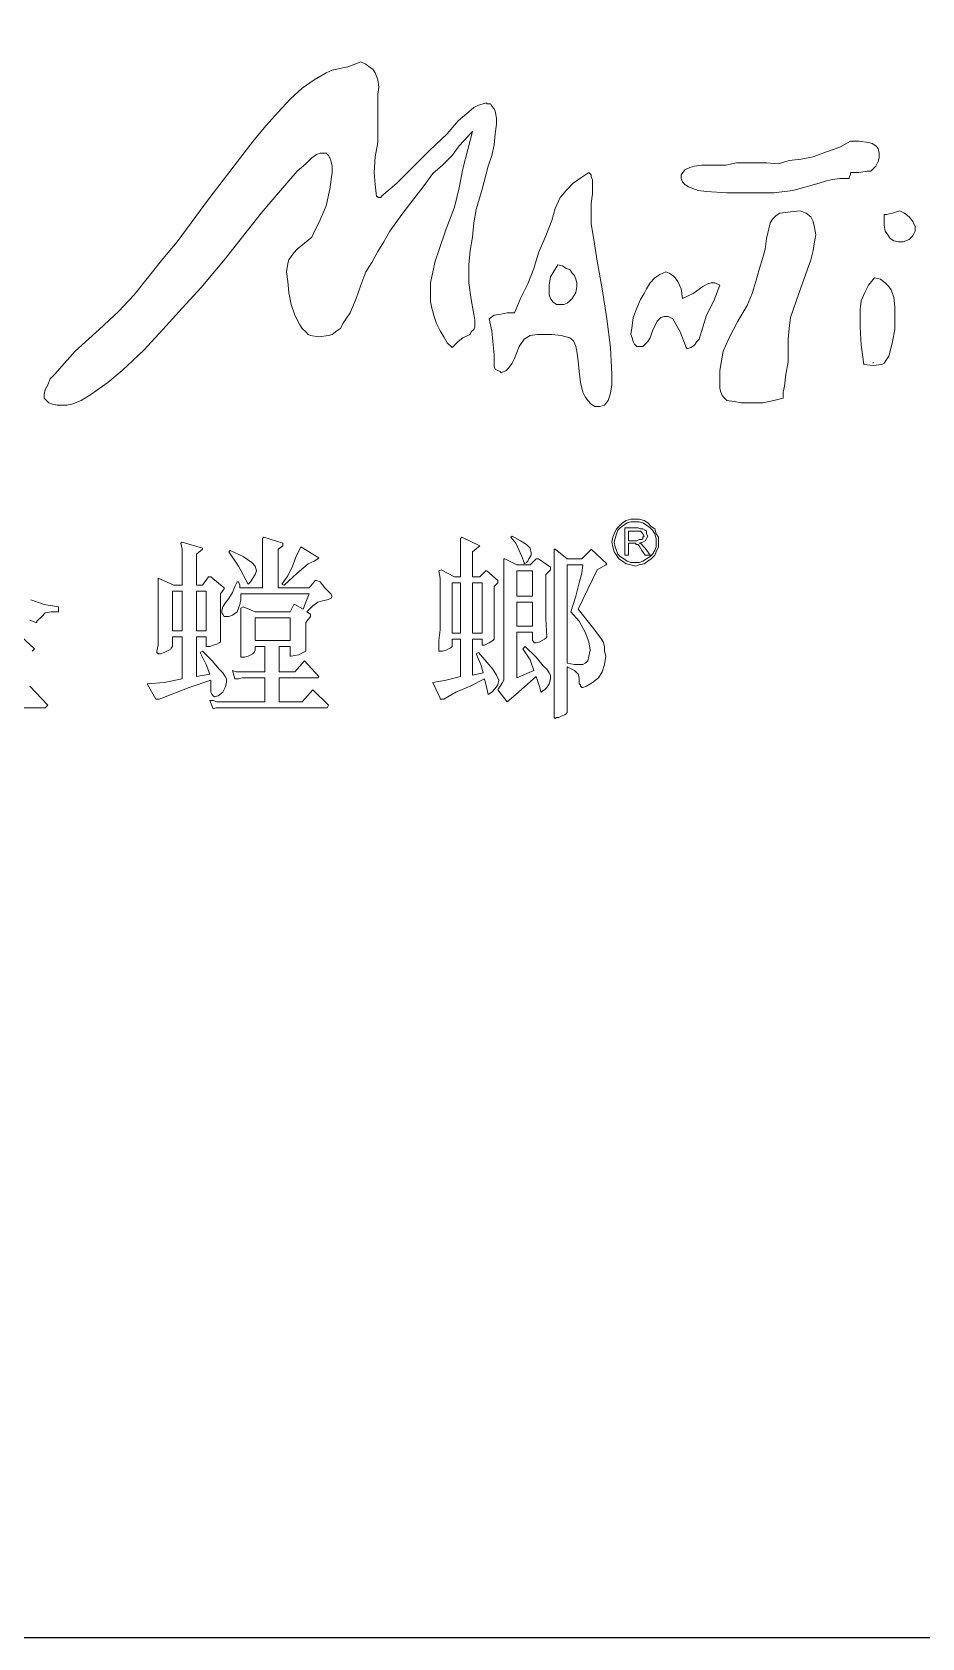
# Paper-space layout '布局1' of a CAD drawing. Header units: millimetres. Extents: x 36 to 2614, y 255 to 718.
# Drawn here: x 223.9 to 252.1, y 277.3 to 328.1 of the extents above; entities that cross this region are included whole.
import ezdxf

# ---------------------------------------------------------------- set-up
doc = ezdxf.new("R2010")
doc.units = ezdxf.units.MM
doc.layers.get('DEFPOINTS').update_dxf_attribs({"color": 250})
doc.layers.add('W-文字', color=35, linetype='Continuous')

psp = doc.layouts.new('布局1')

# ---------------------------------------------------------------- linework, layer by layer
at = {"layer": 'DEFPOINTS', "color": 251, "ltscale": 0.01}
psp.add_lwpolyline([(57.129, 697.263), (651.129, 697.263), (651.129, 277.263), (57.129, 277.263)], close=True, dxfattribs=at)
at = {"layer": 'W-文字', "color": 7, "lineweight": 0}
for points in [[(234.318, 327.198), (234.471, 327.122), (234.585, 327.045), (234.699, 326.969), (234.775, 326.855), (234.851, 326.627), (234.889, 326.399), (234.851, 326.171), (234.851, 325.942), (234.851, 325.638), (234.851, 325.296), (234.851, 324.954), (234.851, 324.649), (234.775, 324.193), (234.737, 323.698), (234.775, 323.318), (234.813, 322.938), (234.851, 322.938), (234.851, 322.9), (234.889, 322.9), (234.965, 322.9), (234.965, 322.9), (234.965, 322.938), (235.459, 323.356), (235.916, 323.812), (236.486, 324.383), (237.057, 324.915), (237.399, 325.334), (237.818, 325.676), (237.894, 325.752), (238.046, 325.828), (238.198, 325.866), (238.312, 325.904), (238.312, 325.904), (238.312, 325.866), (238.426, 325.866), (238.464, 325.79), (238.54, 325.714), (238.578, 325.638), (238.616, 325.41), (238.616, 325.22), (238.578, 324.915), (238.54, 324.573), (238.464, 324.231), (238.35, 323.889), (238.16, 323.166), (237.97, 322.519), (237.894, 322.101), (237.856, 321.644), (237.78, 321.226), (237.742, 320.77), (237.742, 320.199), (237.818, 319.667), (237.856, 319.438), (237.894, 319.21), (237.932, 319.02), (237.932, 318.792), (237.894, 318.716), (237.818, 318.64), (237.78, 318.564), (237.704, 318.526), (237.551, 318.45), (237.399, 318.335), (237.285, 318.221), (237.209, 318.145), (237.057, 318.297), (236.943, 318.488), (236.829, 318.678), (236.715, 318.906), (236.639, 319.134), (236.562, 319.4), (236.524, 319.591), (236.524, 319.819), (236.524, 320.199), (236.601, 320.541), (236.677, 320.884), (236.791, 321.226), (237.019, 321.911), (237.285, 322.595), (237.437, 323.204), (237.551, 323.812), (237.704, 324.421), (237.856, 324.992), (237.78, 324.915), (237.704, 324.839), (237.437, 324.535), (237.209, 324.231), (236.905, 323.927), (236.601, 323.66), (236.296, 323.242), (235.992, 322.862), (235.612, 322.367), (235.231, 321.835), (235.041, 321.492), (234.851, 321.188), (234.661, 320.846), (234.471, 320.541), (234.318, 320.123), (234.166, 319.705), (233.976, 319.248), (233.748, 318.906), (233.672, 318.754), (233.558, 318.678), (233.406, 318.564), (233.291, 318.526), (232.987, 318.488), (232.721, 318.526), (232.645, 318.564), (232.569, 318.64), (232.455, 318.754), (232.379, 318.868), (232.226, 319.172), (232.112, 319.514), (232.036, 319.895), (231.998, 320.237), (231.96, 320.541), (231.998, 320.808), (232.036, 320.922), (232.112, 321.036), (232.188, 321.15), (232.303, 321.264), (232.531, 321.454), (232.759, 321.644), (232.873, 321.873), (232.987, 322.101), (233.101, 322.367), (233.215, 322.633), (233.329, 323.166), (233.406, 323.698), (233.406, 323.889), (233.368, 324.079), (233.329, 324.155), (233.291, 324.231), (233.215, 324.307), (233.139, 324.307), (233.101, 324.307), (233.025, 324.307), (232.911, 324.269), (232.759, 324.155), (232.569, 323.965), (232.303, 323.736), (231.77, 323.128), (231.161, 322.405), (230.02, 320.96), (229.26, 320.047), (228.651, 319.4), (228.043, 318.716), (227.434, 318.069), (226.749, 317.423), (226.293, 317.042), (225.76, 316.662), (225.456, 316.472), (225.152, 316.358), (225, 316.32), (224.848, 316.32), (224.695, 316.32), (224.543, 316.358), (224.429, 316.396), (224.353, 316.472), (224.277, 316.548), (224.277, 316.662), (224.315, 316.814), (224.391, 316.966), (224.467, 317.156), (224.619, 317.308), (224.924, 317.651), (225.266, 318.031), (226.027, 318.716), (226.635, 319.286), (227.13, 319.819), (227.586, 320.389), (228.043, 320.96), (228.499, 321.492), (229.526, 322.9), (230.933, 324.725), (231.314, 325.182), (231.694, 325.6), (232.074, 326.019), (232.455, 326.361), (232.835, 326.627), (233.215, 326.855), (233.406, 326.931), (233.558, 326.969), (233.748, 327.007), (233.9, 327.045), (234.128, 327.122), (234.318, 327.198), (234.318, 327.198)], [(249.837, 324.687), (250.103, 324.687), (250.407, 324.649), (250.521, 324.611), (250.636, 324.535), (250.712, 324.459), (250.75, 324.307), (250.75, 324.155), (250.712, 324.041), (250.636, 323.889), (250.559, 323.812), (250.483, 323.736), (250.369, 323.736), (250.103, 323.698), (249.837, 323.698), (249.837, 323.622), (249.799, 323.546), (249.799, 323.508), (249.723, 323.508), (249.494, 323.508), (249.266, 323.47), (249.076, 323.432), (248.848, 323.356), (248.429, 323.242), (248.011, 323.128), (247.403, 323.052), (246.642, 323.052), (245.919, 323.052), (245.273, 323.09), (245.006, 323.128), (244.702, 323.242), (244.588, 323.318), (244.512, 323.394), (244.474, 323.508), (244.474, 323.622), (244.588, 323.774), (244.74, 323.851), (244.892, 323.889), (245.12, 323.927), (245.539, 323.927), (245.881, 323.927), (246.223, 324.003), (246.68, 324.003), (247.174, 324.003), (247.555, 323.965), (247.897, 324.079), (248.277, 324.117), (248.658, 324.193), (249.076, 324.345), (249.494, 324.497), (249.837, 324.687), (249.837, 324.687)], [(241.545, 323.698), (241.621, 323.622), (241.621, 323.546), (241.659, 323.47), (241.659, 323.356), (241.659, 323.014), (241.621, 322.709), (241.621, 322.367), (241.621, 322.063), (241.697, 321.568), (241.811, 320.884), (241.963, 320.009), (242.116, 319.058), (242.23, 318.145), (242.268, 317.308), (242.268, 316.966), (242.23, 316.7), (242.154, 316.472), (242.04, 316.32), (241.887, 316.281), (241.735, 316.281), (241.621, 316.358), (241.507, 316.472), (241.431, 316.586), (241.355, 316.738), (241.279, 317.042), (241.241, 317.385), (241.203, 317.727), (241.165, 318.031), (241.127, 318.183), (241.089, 318.297), (241.051, 318.373), (240.937, 318.45), (240.67, 318.526), (240.366, 318.564), (240.138, 318.564), (239.91, 318.564), (239.681, 318.526), (239.491, 318.411), (239.339, 318.183), (239.187, 317.803), (239.111, 317.651), (238.997, 317.499), (238.921, 317.423), (238.769, 317.346), (238.73, 317.385), (238.654, 317.423), (238.578, 317.461), (238.54, 317.537), (238.54, 317.917), (238.502, 318.335), (238.464, 318.678), (238.388, 319.058), (238.54, 319.172), (238.769, 319.21), (238.959, 319.248), (239.187, 319.248), (239.377, 319.705), (239.605, 320.161), (239.795, 320.656), (239.948, 321.15), (240.176, 321.682), (240.366, 322.177), (240.48, 322.557), (240.632, 322.9), (240.822, 323.128), (241.051, 323.356), (241.317, 323.546), (241.545, 323.698), (241.545, 323.698)], [(248.239, 322.481), (248.429, 322.405), (248.582, 322.291), (248.658, 322.139), (248.696, 321.949), (248.734, 321.721), (248.696, 321.492), (248.658, 321.226), (248.582, 320.922), (248.201, 319.857), (247.935, 319.096), (247.897, 318.754), (247.859, 318.411), (247.859, 318.069), (247.859, 317.689), (247.783, 317.308), (247.745, 316.928), (247.707, 316.738), (247.707, 316.548), (247.403, 316.472), (247.06, 316.396), (246.718, 316.396), (246.376, 316.396), (246.147, 316.434), (245.919, 316.472), (245.843, 316.548), (245.767, 316.624), (245.729, 316.738), (245.691, 316.852), (245.691, 317.118), (245.691, 317.423), (245.805, 318.031), (245.995, 318.45), (246.261, 318.982), (246.566, 319.476), (246.718, 319.857), (246.832, 320.237), (246.946, 320.618), (247.06, 320.998), (247.098, 321.15), (247.136, 321.264), (247.174, 321.606), (247.25, 321.911), (247.288, 322.101), (247.364, 322.215), (247.479, 322.329), (247.593, 322.405), (247.935, 322.443), (248.239, 322.481), (248.239, 322.481)], [(251.396, 322.481), (251.548, 322.405), (251.7, 322.291), (251.815, 322.139), (251.891, 321.987), (251.891, 321.835), (251.815, 321.682), (251.7, 321.568), (251.51, 321.492), (251.358, 321.492), (251.206, 321.53), (251.092, 321.606), (251.016, 321.721), (250.94, 321.835), (250.902, 322.025), (250.902, 322.177), (250.902, 322.329), (250.902, 322.367), (250.978, 322.367), (251.168, 322.405), (251.396, 322.481), (251.396, 322.481)], [(240.556, 320.77), (240.442, 320.579), (240.328, 320.389), (240.29, 320.123), (240.29, 319.819), (240.328, 319.705), (240.404, 319.591), (240.518, 319.514), (240.67, 319.514), (240.746, 319.514), (240.86, 319.553), (240.937, 319.629), (241.013, 319.705), (241.127, 319.895), (241.165, 320.085), (241.165, 320.199), (241.127, 320.313), (241.089, 320.427), (241.013, 320.503), (240.937, 320.618), (240.822, 320.656), (240.708, 320.732), (240.556, 320.77), (240.556, 320.77)], [(243.979, 320.541), (244.093, 320.503), (244.208, 320.427), (244.284, 320.351), (244.36, 320.237), (244.474, 320.009), (244.512, 319.705), (244.854, 319.857), (245.158, 320.085), (245.311, 320.161), (245.425, 320.199), (245.539, 320.199), (245.691, 320.123), (245.501, 319.629), (245.273, 319.172), (245.158, 318.792), (245.044, 318.411), (244.968, 318.335), (244.892, 318.221), (244.778, 318.145), (244.664, 318.107), (244.626, 318.145), (244.626, 318.145), (244.436, 318.64), (244.208, 319.058), (244.055, 319.134), (243.941, 319.134), (243.827, 319.096), (243.713, 318.982), (243.561, 318.678), (243.485, 318.45), (243.409, 318.335), (243.295, 318.221), (243.257, 318.183), (243.181, 318.183), (243.105, 318.183), (243.066, 318.183), (242.99, 318.259), (242.952, 318.335), (242.914, 318.45), (242.876, 318.564), (242.914, 318.83), (242.952, 319.096), (243.066, 319.4), (243.181, 319.667), (243.295, 319.857), (243.371, 320.009), (243.485, 320.199), (243.637, 320.351), (243.789, 320.465), (243.979, 320.541), (243.979, 320.541)], [(250.597, 320.351), (250.788, 320.313), (250.94, 320.199), (251.054, 320.085), (251.13, 319.971), (251.206, 319.743), (251.244, 319.438), (251.244, 319.096), (251.244, 318.716), (251.168, 318.335), (251.092, 318.031), (251.054, 317.879), (250.978, 317.765), (250.902, 317.651), (250.826, 317.613), (250.559, 317.575), (250.255, 317.613), (250.217, 317.917), (250.179, 318.221), (250.141, 318.792), (250.141, 319.362), (250.179, 319.629), (250.293, 319.895), (250.407, 320.123), (250.597, 320.351), (250.597, 320.351)], [(250.559, 317.689), (250.559, 317.689), (250.559, 317.651), (250.559, 317.689), (250.559, 317.689), (250.559, 317.689)], [(243.028, 312.706), (243.143, 312.706), (243.295, 312.668), (243.409, 312.592), (243.523, 312.478), (243.637, 312.402), (243.675, 312.25), (243.751, 312.136), (243.751, 311.984), (243.751, 311.831), (243.675, 311.679), (243.637, 311.565), (243.523, 311.451), (243.409, 311.375), (243.295, 311.299), (243.143, 311.261), (243.028, 311.223), (242.876, 311.261), (242.724, 311.299), (242.61, 311.375), (242.496, 311.451), (242.42, 311.565), (242.344, 311.679), (242.306, 311.831), (242.268, 311.984), (242.306, 312.136), (242.344, 312.25), (242.42, 312.402), (242.496, 312.478), (242.61, 312.592), (242.724, 312.668), (242.876, 312.706), (243.028, 312.706), (243.028, 312.706)], [(243.028, 312.63), (243.143, 312.63), (243.257, 312.592), (243.371, 312.516), (243.485, 312.44), (243.561, 312.364), (243.637, 312.25), (243.675, 312.098), (243.675, 311.984), (243.675, 311.831), (243.637, 311.717), (243.561, 311.603), (243.485, 311.527), (243.371, 311.451), (243.257, 311.375), (243.143, 311.337), (243.028, 311.337), (242.876, 311.337), (242.762, 311.375), (242.648, 311.451), (242.534, 311.527), (242.458, 311.603), (242.42, 311.717), (242.382, 311.831), (242.344, 311.984), (242.382, 312.098), (242.42, 312.25), (242.458, 312.364), (242.534, 312.44), (242.648, 312.516), (242.762, 312.592), (242.876, 312.63), (243.028, 312.63), (243.028, 312.63)], [(242.686, 311.565), (242.686, 312.44), (243.105, 312.44), (243.181, 312.402), (243.257, 312.402), (243.333, 312.364), (243.371, 312.326), (243.371, 312.25), (243.409, 312.174), (243.371, 312.098), (243.333, 312.022), (243.257, 311.984), (243.143, 311.945), (243.181, 311.945), (243.219, 311.907), (243.257, 311.869), (243.333, 311.793), (243.485, 311.565), (243.333, 311.565), (243.219, 311.717), (243.181, 311.793), (243.143, 311.869), (243.105, 311.907), (243.066, 311.907), (243.028, 311.907), (243.028, 311.945), (242.99, 311.945), (242.952, 311.945), (242.8, 311.945), (242.8, 311.565), (242.686, 311.565), (242.686, 311.565)], [(228.651, 310.614), (228.651, 311.527), (228.651, 311.755), (228.613, 311.945), (228.651, 311.984), (229.298, 311.793), (229.298, 311.755), (229.108, 311.603), (229.108, 310.614), (229.298, 310.614), (229.488, 310.88), (229.564, 310.88), (229.982, 310.538), (229.982, 310.5), (229.868, 310.348), (229.868, 309.283), (229.868, 308.903), (229.868, 308.827), (229.83, 308.789), (229.754, 308.751), (229.64, 308.712), (229.526, 308.674), (229.45, 308.674), (229.412, 308.674), (229.412, 308.712), (229.412, 308.979), (229.108, 308.979), (229.108, 307.724), (229.526, 307.8), (229.412, 308.104), (229.222, 308.484), (229.298, 308.522), (229.602, 308.218), (229.83, 307.952), (229.944, 307.838), (230.02, 307.724), (230.058, 307.647), (230.058, 307.533), (230.02, 307.381), (229.944, 307.229), (229.792, 307.115), (229.678, 307.077), (229.64, 307.115), (229.602, 307.153), (229.564, 307.229), (229.564, 307.343), (229.564, 307.495), (229.564, 307.609), (228.879, 307.381), (228.309, 307.153), (228.005, 307.039), (227.928, 307.001), (227.89, 307.001), (227.852, 307.001), (227.814, 307.001), (227.548, 307.495), (228.081, 307.533), (228.651, 307.647), (228.651, 308.979), (228.347, 308.979), (228.347, 308.674), (228.309, 308.636), (228.309, 308.598), (228.233, 308.56), (228.081, 308.484), (227.967, 308.446), (227.89, 308.446), (227.852, 308.484), (227.852, 308.522), (227.89, 308.712), (227.89, 308.941), (227.89, 310.462), (227.89, 310.614), (227.89, 310.804), (227.89, 310.842), (228.385, 310.614), (228.651, 310.614), (228.651, 310.614)], [(231.2, 310.538), (231.2, 311.489), (231.2, 311.869), (231.2, 312.098), (231.238, 312.136), (231.846, 311.945), (231.846, 311.869), (231.694, 311.755), (231.694, 310.538), (232.683, 310.538), (232.835, 310.728), (232.873, 310.766), (232.911, 310.766), (233.025, 310.728), (233.177, 310.538), (233.368, 310.348), (233.406, 310.272), (233.368, 310.196), (233.253, 310.158), (233.101, 310.12), (232.949, 310.082), (232.797, 309.968), (232.607, 309.777), (232.721, 309.701), (232.721, 309.625), (232.569, 309.435), (232.569, 308.941), (232.569, 308.865), (232.569, 308.712), (232.569, 308.598), (232.569, 308.56), (232.569, 308.522), (232.341, 308.408), (232.112, 308.37), (232.074, 308.37), (232.074, 308.408), (232.074, 308.674), (231.732, 308.674), (231.732, 307.876), (232.226, 307.876), (232.531, 308.218), (232.987, 307.724), (232.949, 307.686), (231.732, 307.686), (231.732, 306.925), (232.455, 306.925), (232.797, 307.305), (233.291, 306.811), (233.253, 306.735), (229.83, 306.735), (229.716, 306.735), (229.64, 306.697), (229.526, 306.963), (229.64, 306.963), (229.754, 306.925), (231.276, 306.925), (231.276, 307.686), (230.553, 307.686), (230.439, 307.647), (230.325, 307.647), (230.249, 307.914), (230.363, 307.876), (230.477, 307.876), (231.276, 307.876), (231.276, 308.674), (230.971, 308.674), (230.971, 308.56), (230.933, 308.484), (230.895, 308.446), (230.743, 308.37), (230.629, 308.332), (230.553, 308.332), (230.515, 308.332), (230.515, 308.37), (230.515, 308.712), (230.515, 309.511), (230.515, 309.739), (230.515, 309.892), (230.591, 309.93), (230.971, 309.777), (232.074, 309.777), (232.188, 310.006), (232.226, 310.006), (232.493, 309.854), (232.569, 310.082), (232.683, 310.348), (230.515, 310.348), (230.515, 310.158), (230.477, 310.006), (230.439, 309.892), (230.401, 309.777), (230.249, 309.663), (230.135, 309.625), (229.982, 309.625), (229.944, 309.701), (229.906, 309.739), (229.906, 309.816), (229.944, 309.93), (230.02, 310.044), (230.135, 310.196), (230.249, 310.386), (230.325, 310.576), (230.401, 310.728), (230.439, 310.728), (230.477, 310.614), (230.477, 310.538), (231.2, 310.538), (231.2, 310.538)], [(237.856, 307.762), (238.198, 307.838), (238.122, 308.104), (237.97, 308.446), (238.046, 308.484), (238.312, 308.18), (238.502, 307.952), (238.616, 307.762), (238.692, 307.609), (238.654, 307.457), (238.578, 307.343), (238.464, 307.229), (238.35, 307.153), (238.312, 307.343), (238.236, 307.647), (237.78, 307.419), (237.323, 307.229), (236.943, 307.001), (236.905, 307.001), (236.867, 307.001), (236.829, 307.001), (236.829, 307.039), (236.601, 307.533), (237.019, 307.609), (237.475, 307.724), (237.475, 308.903), (237.209, 308.903), (237.209, 308.712), (237.209, 308.674), (237.171, 308.636), (237.095, 308.598), (237.019, 308.56), (236.905, 308.522), (236.829, 308.522), (236.791, 308.522), (236.791, 308.56), (236.791, 308.865), (236.829, 309.207), (236.829, 310.652), (236.829, 310.842), (236.791, 311.071), (236.867, 311.109), (237.285, 310.88), (237.475, 310.88), (237.475, 311.565), (237.475, 311.831), (237.475, 312.098), (237.513, 312.136), (238.084, 311.869), (238.084, 311.869), (237.856, 311.679), (237.856, 310.88), (238.084, 310.88), (238.274, 311.071), (238.312, 311.071), (238.654, 310.766), (238.654, 310.69), (238.54, 310.576), (238.54, 309.435), (238.54, 309.245), (238.54, 309.055), (238.54, 308.941), (238.54, 308.903), (238.502, 308.865), (238.388, 308.789), (238.236, 308.712), (238.16, 308.712), (238.16, 308.712), (238.16, 308.789), (238.16, 308.903), (237.856, 308.903), (237.856, 307.762), (237.856, 307.762)], [(239.111, 312.174), (239.377, 312.022), (239.567, 311.907), (239.681, 311.793), (239.719, 311.641), (239.719, 311.565), (239.643, 311.451), (239.605, 311.375), (239.567, 311.337), (239.491, 311.299), (239.491, 311.337), (239.415, 311.527), (239.339, 311.717), (239.225, 311.945), (239.073, 312.136), (239.111, 312.174), (239.111, 312.174)], [(242.8, 312.022), (243.066, 312.022), (243.143, 312.06), (243.181, 312.06), (243.219, 312.06), (243.257, 312.098), (243.257, 312.136), (243.295, 312.174), (243.257, 312.25), (243.219, 312.288), (243.181, 312.326), (243.105, 312.326), (242.8, 312.326), (242.8, 312.022), (242.8, 312.022)], [(230.173, 311.717), (230.591, 311.527), (230.857, 311.337), (230.971, 311.223), (231.009, 311.071), (230.971, 310.957), (230.895, 310.842), (230.819, 310.728), (230.743, 310.652), (230.439, 311.223), (230.135, 311.679), (230.173, 311.717), (230.173, 311.717)], [(232.417, 311.831), (232.987, 311.489), (232.949, 311.451), (232.835, 311.375), (232.645, 311.299), (232.303, 310.995), (231.884, 310.614), (231.808, 310.652), (231.998, 310.919), (232.15, 311.223), (232.264, 311.527), (232.417, 311.831), (232.417, 311.831)], [(239.757, 309.131), (239.263, 309.131), (239.263, 307.686), (239.795, 307.914), (239.681, 308.256), (239.453, 308.598), (239.529, 308.674), (239.872, 308.332), (240.1, 308.066), (240.214, 307.952), (240.29, 307.838), (240.328, 307.762), (240.328, 307.647), (240.29, 307.495), (240.214, 307.381), (240.138, 307.305), (240.024, 307.229), (239.986, 307.381), (239.872, 307.724), (239.225, 307.153), (238.959, 306.925), (238.654, 307.305), (238.73, 307.419), (238.807, 307.533), (238.845, 307.609), (238.845, 307.724), (238.845, 311.033), (238.845, 311.299), (238.845, 311.451), (238.883, 311.451), (239.263, 311.261), (239.681, 311.261), (239.872, 311.451), (239.948, 311.451), (240.328, 311.185), (240.328, 311.109), (240.176, 310.957), (240.176, 309.549), (240.214, 308.979), (240.176, 308.941), (240.138, 308.903), (240.062, 308.865), (239.986, 308.827), (239.872, 308.789), (239.795, 308.789), (239.795, 308.827), (239.757, 308.865), (239.757, 309.131), (239.757, 309.131)], [(240.86, 311.451), (241.317, 311.451), (241.583, 311.717), (241.621, 311.755), (242.116, 311.299), (242.078, 311.261), (241.811, 311.109), (241.203, 309.854), (241.659, 309.283), (241.925, 308.941), (242.002, 308.827), (242.04, 308.674), (242.04, 308.522), (242.078, 308.37), (242.04, 308.104), (241.963, 307.876), (241.849, 307.686), (241.659, 307.533), (241.469, 307.419), (241.355, 307.381), (241.317, 307.381), (241.279, 307.419), (241.279, 307.457), (241.241, 307.495), (241.241, 307.571), (241.241, 307.686), (241.203, 307.8), (241.089, 307.914), (240.86, 308.028), (240.86, 306.621), (240.86, 306.583), (240.86, 306.583), (240.822, 306.544), (240.784, 306.506), (240.67, 306.468), (240.594, 306.43), (240.518, 306.43), (240.48, 306.392), (240.442, 306.43), (240.442, 306.43), (240.442, 306.811), (240.442, 307.001), (240.442, 307.229), (240.442, 311.223), (240.442, 311.489), (240.442, 311.755), (240.48, 311.755), (240.86, 311.451), (240.86, 311.451)], [(239.263, 310.272), (239.757, 310.272), (239.757, 311.071), (239.263, 311.071), (239.263, 310.272), (239.263, 310.272)], [(240.86, 308.142), (241.089, 308.104), (241.279, 308.104), (241.355, 308.104), (241.431, 308.142), (241.469, 308.18), (241.507, 308.218), (241.545, 308.37), (241.583, 308.56), (241.545, 308.827), (241.431, 309.131), (241.241, 309.473), (240.975, 309.777), (241.127, 310.272), (241.241, 310.69), (241.317, 310.995), (241.355, 311.261), (240.86, 311.261), (240.86, 308.142), (240.86, 308.142)], [(228.651, 309.169), (228.651, 310.424), (228.347, 310.424), (228.347, 309.169), (228.651, 309.169), (228.651, 309.169)], [(229.108, 310.424), (229.108, 309.169), (229.412, 309.169), (229.412, 310.424), (229.108, 310.424), (229.108, 310.424)], [(237.475, 309.093), (237.475, 310.69), (237.209, 310.69), (237.209, 309.093), (237.475, 309.093), (237.475, 309.093)], [(237.856, 310.69), (237.856, 309.093), (238.16, 309.093), (238.16, 310.69), (237.856, 310.69), (237.856, 310.69)], [(223.859, 310.158), (224.277, 310.006), (224.734, 309.93), (224.734, 309.777), (224.505, 309.777), (224.315, 309.739), (224.201, 309.625), (224.049, 309.473), (224.049, 309.435), (224.011, 309.435), (223.821, 309.511)], [(239.757, 310.082), (239.263, 310.082), (239.263, 309.321), (239.757, 309.321), (239.757, 310.082), (239.757, 310.082)], [(232.074, 308.865), (232.074, 309.587), (230.971, 309.587), (230.971, 308.865), (232.074, 308.865), (232.074, 308.865)], [(223.402, 309.131), (223.973, 308.598), (223.897, 308.522)], [(223.821, 307.419), (224.391, 306.811), (224.315, 306.735), (219.409, 306.735)]]:
    psp.add_lwpolyline(points, dxfattribs=at)

doc.saveas('drawing.dxf')
